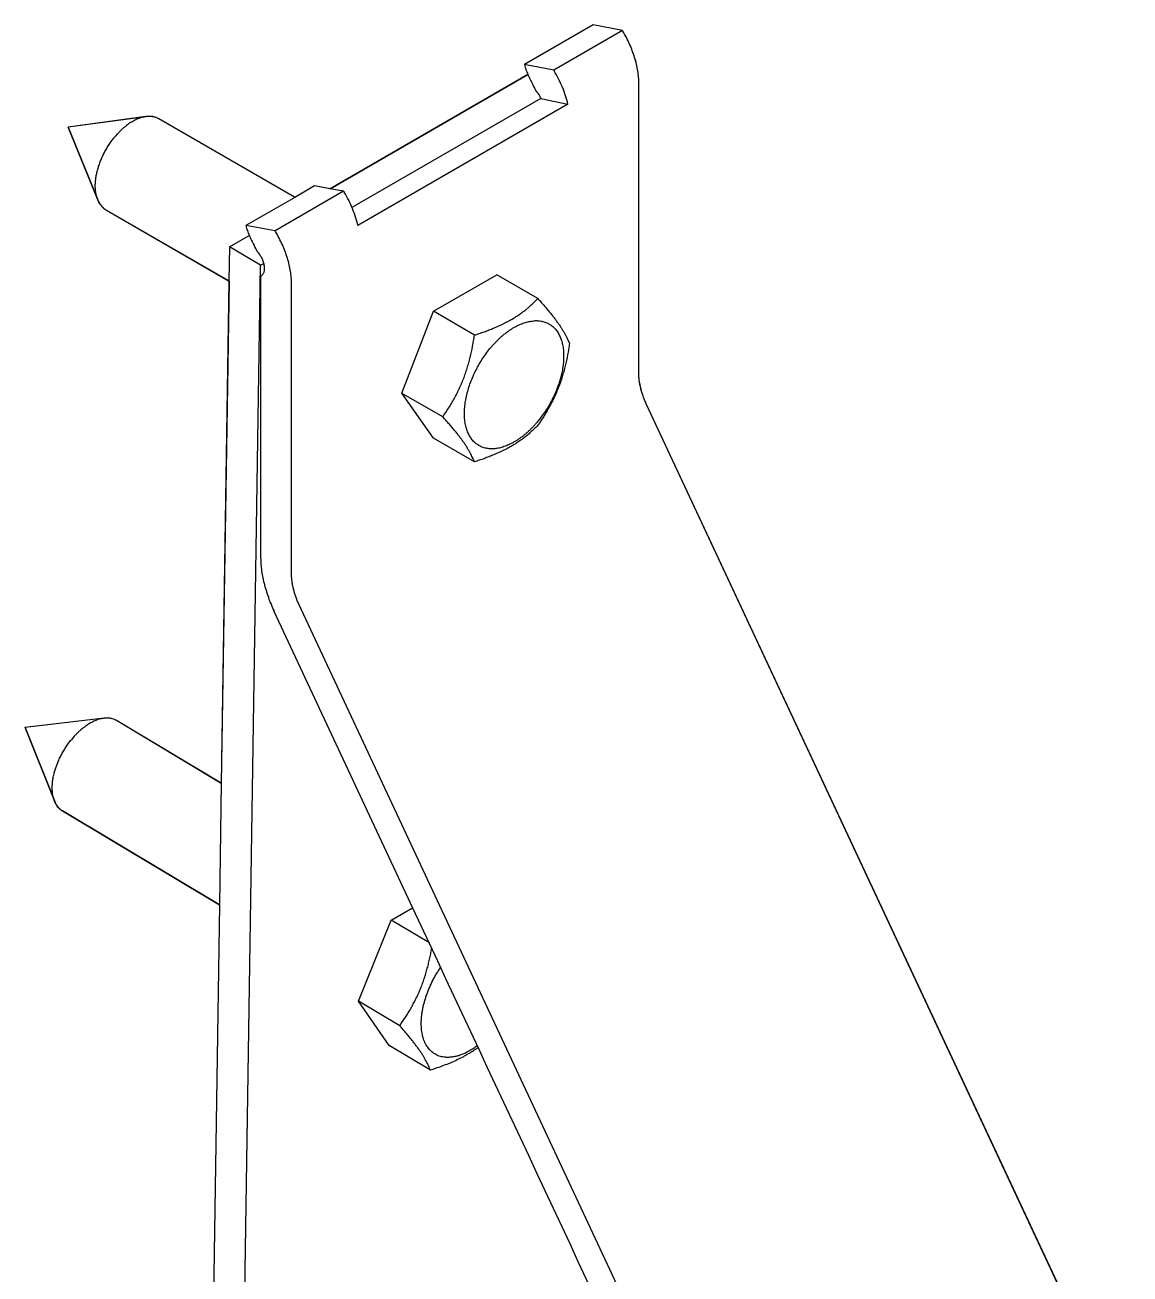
# Model space of a CAD drawing. Extents: x 36 to 576, y 36 to 756.
# Drawn here: x 56.5 to 102.7, y 632.9 to 685.1 of the extents above; entities that cross this region are included whole.
import ezdxf

# ---------------------------------------------------------------- set-up
doc = ezdxf.new("R2010")
doc.units = 0
doc.layers.add('51h-51hbc-double-box-rail-bracket_techdrawing', color=7, linetype='CONTINUOUS')

msp = doc.modelspace()

# ---------------------------------------------------------------- linework, layer by layer
at = {"layer": '51h-51hbc-double-box-rail-bracket_techdrawing', "color": 7}
for points in [[(81.529998, 684.853983), (81.522998, 684.883983), (80.292998, 685.108983), (77.419998, 683.450983)], [(77.562998, 683.038983), (69.290998, 678.260983), (68.644998, 678.380983), (67.812998, 677.900983), (67.812998, 677.908983), (62.135998, 681.185983)], [(82.204998, 670.385983), (82.204998, 682.663983)], [(61.594998, 681.275983), (58.339999, 680.833983), (59.584999, 677.796983)], [(61.812998, 681.283983), (61.669998, 681.283983)], [(59.937999, 677.368983), (65.067998, 674.405983), (64.744998, 653.405984), (60.364998, 656.030984)], [(102.739997, 626.030984), (82.512998, 669.275983)], [(59.915999, 656.128984), (59.847999, 656.128984), (56.540999, 655.745984), (57.754999, 652.715984)], [(60.252998, 656.083984), (60.184998, 656.105984)], [(58.107999, 652.250984), (64.669998, 648.328984), (64.392998, 630.148984)]]:
    msp.add_lwpolyline(points, dxfattribs=at)
at = {"layer": '51h-51hbc-double-box-rail-bracket_techdrawing', "color": 1}
for points in [[(81.529998, 684.853983), (81.522998, 684.883983), (80.292998, 685.108983), (77.419998, 683.450983)], [(80.292998, 685.108983), (77.420998, 683.450983)], [(81.517998, 684.883983), (80.287998, 685.108983)], [(81.522998, 684.883983), (78.650998, 683.225983)], [(81.531998, 684.853983), (81.524998, 684.883983)], [(77.562998, 683.038983), (69.290998, 678.260983), (68.644998, 678.380983), (67.812998, 677.900983), (67.812998, 677.908983), (62.135998, 681.185983)], [(69.290998, 678.261983), (77.562998, 683.038983)], [(78.644998, 683.226983), (77.414998, 683.451983)], [(77.565998, 683.038983), (77.565998, 683.031983)], [(78.652998, 683.226983), (78.659998, 683.196983)], [(82.201998, 670.536983), (82.201998, 682.664983)], [(82.204998, 670.385983), (82.204998, 682.663983)], [(78.109998, 682.041983), (70.204998, 677.481983)], [(77.947998, 682.303983), (77.895998, 682.363983)], [(78.104998, 682.041983), (79.229998, 681.794983)], [(79.234998, 681.793983), (70.451998, 676.723983)], [(61.589998, 681.276983), (58.334999, 680.833983)], [(61.594998, 681.275983), (58.339999, 680.833983), (59.584999, 677.796983)], [(61.807998, 681.284983), (61.665998, 681.284983)], [(61.812998, 681.283983), (61.669998, 681.283983)], [(67.806998, 677.908983), (62.129998, 681.185983)], [(59.581999, 677.796983), (58.336999, 680.833983)], [(68.645998, 678.381983), (67.812998, 677.901983), (65.773998, 676.723983)], [(69.862998, 678.156983), (69.854998, 678.156983), (69.285998, 678.261983), (68.639998, 678.381983)], [(69.859998, 678.156983), (66.994998, 676.498983)], [(69.870998, 678.156983), (69.885998, 678.126983)], [(65.062998, 674.406983), (59.932999, 677.368983)], [(59.937999, 677.368983), (65.067998, 674.405983), (64.744998, 653.405984), (60.364998, 656.030984)], [(66.989998, 676.498983), (65.767998, 676.723983)], [(65.090998, 675.838983), (65.908998, 676.311983)], [(65.909998, 676.310983), (65.917998, 676.303983)], [(67.012998, 676.468983), (66.997998, 676.498983)], [(65.087998, 675.838983), (65.065998, 674.406983), (64.742998, 653.406984), (64.667998, 648.328984), (64.390998, 630.148984)], [(66.382998, 675.066983), (65.084998, 675.838983)], [(66.300998, 675.576983), (66.247998, 675.643983)], [(66.386998, 675.066983), (66.521998, 675.141983)], [(65.687998, 629.376984), (66.384998, 675.066983)], [(66.553998, 674.893983), (66.553998, 674.960983)], [(73.616998, 673.138983), (76.263998, 674.668983)], [(77.976998, 673.671983), (76.259998, 674.668983)], [(66.385998, 674.601983), (66.385998, 662.901983)], [(66.386998, 674.601983), (66.401998, 674.609983)], [(67.675998, 662.151983), (67.675998, 674.279983)], [(72.288998, 669.718983), (73.615998, 673.138983)], [(75.330998, 672.141983), (73.613998, 673.138983)], [(77.474998, 673.206983), (77.609998, 673.318983)], [(76.506998, 672.606983), (76.686998, 672.696983)], [(79.056998, 671.421983), (79.056998, 671.189983)], [(82.206998, 670.386983), (82.206998, 670.536983)], [(74.002998, 668.728983), (72.285998, 669.718983)], [(73.613998, 667.836983), (72.286998, 669.719983)], [(74.909998, 668.833983), (74.909998, 668.946983)], [(102.735997, 626.031984), (82.507998, 669.276983)], [(102.739997, 626.030984), (82.512998, 669.275983)], [(75.330998, 666.846983), (73.613998, 667.836983)], [(76.687998, 667.393983), (76.507998, 667.303983)], [(66.946998, 660.598983), (72.744998, 648.208984)], [(83.206998, 628.356984), (82.891998, 629.031984), (67.989998, 660.891983)], [(59.842999, 656.128984), (56.535999, 655.745984)], [(59.915999, 656.128984), (59.847999, 656.128984), (56.540999, 655.745984), (57.754999, 652.715984)], [(59.909999, 656.129984), (59.841999, 656.129984)], [(60.246998, 656.083984), (60.179998, 656.106984)], [(60.252998, 656.083984), (60.184998, 656.105984)], [(64.740998, 653.406984), (60.360998, 656.031984)], [(57.752999, 652.716984), (56.537999, 655.746984)], [(57.825999, 654.058984), (57.892999, 654.238984)], [(57.675999, 653.136984), (57.675999, 653.294984)], [(64.665998, 648.328984), (58.103999, 652.250984)], [(58.107999, 652.250984), (64.669998, 648.328984), (64.392998, 630.148984)], [(70.487998, 644.301984), (71.852998, 647.691984), (72.745998, 648.208984)], [(73.418998, 646.753984), (71.850998, 647.690984)], [(71.769998, 642.441984), (70.486998, 644.301984)], [(72.203998, 643.273984), (70.486998, 644.300984)], [(73.486998, 641.413984), (71.769998, 642.440984)], [(74.264998, 641.946984), (74.189998, 641.946984)]]:
    msp.add_lwpolyline(points, dxfattribs=at)
at = {"layer": '51h-51hbc-double-box-rail-bracket_techdrawing', "color": 7}
for points in [[(81.680998, 684.583983), (81.635998, 684.673983), (81.582998, 684.763983), (81.529998, 684.853983)], [(81.814998, 684.305983), (81.769998, 684.403983), (81.732998, 684.493983), (81.680998, 684.583983)], [(81.927998, 684.028983), (81.897998, 684.125983), (81.859998, 684.215983), (81.814998, 684.305983)], [(82.025998, 683.743983), (81.995998, 683.840983), (81.964998, 683.938983), (81.927998, 684.028983)], [(82.099998, 683.465983), (82.084998, 683.563983), (82.055998, 683.653983), (82.025998, 683.743983)], [(77.419998, 683.450983), (77.442998, 683.383983), (77.457998, 683.308983), (77.479998, 683.240983)], [(77.479998, 683.240983), (77.510998, 683.173983), (77.532998, 683.105983), (77.562998, 683.038983)], [(82.159998, 683.188983), (82.144998, 683.285983), (82.122998, 683.375983), (82.099998, 683.465983)], [(82.189998, 682.925983), (82.182998, 683.016983), (82.174998, 683.105983), (82.159998, 683.188983)], [(82.204998, 682.663983), (82.204998, 682.753983), (82.197998, 682.835983), (82.189998, 682.925983)], [(61.669998, 681.283983), (61.647998, 681.283983), (61.617998, 681.275983), (61.594998, 681.275983)], [(61.887998, 681.275983), (61.864998, 681.275983), (61.834998, 681.283983), (61.812998, 681.283983)], [(61.954998, 681.260983), (61.932998, 681.268983), (61.909998, 681.268983), (61.887998, 681.275983)], [(62.014998, 681.238983), (61.992998, 681.245983), (61.977998, 681.253983), (61.954998, 681.260983)], [(62.082998, 681.215983), (62.059998, 681.223983), (62.037998, 681.230983), (62.014998, 681.238983)], [(62.135998, 681.185983), (62.119998, 681.193983), (62.097998, 681.200983), (62.082998, 681.215983)], [(59.584999, 677.796983), (59.592999, 677.773983), (59.607999, 677.750983), (59.614999, 677.728983)], [(59.614999, 677.728983), (59.629999, 677.705983), (59.637999, 677.683983), (59.652999, 677.660983)], [(59.652999, 677.660983), (59.659999, 677.638983), (59.674999, 677.623983), (59.689999, 677.600983)], [(59.689999, 677.600983), (59.704999, 677.585983), (59.719999, 677.563983), (59.734999, 677.548983)], [(59.734999, 677.548983), (59.749999, 677.525983), (59.764999, 677.510983), (59.779999, 677.495983)], [(59.779999, 677.495983), (59.794999, 677.480983), (59.809999, 677.465983), (59.824999, 677.450983)], [(59.824999, 677.450983), (59.847999, 677.435983), (59.862999, 677.421983), (59.884999, 677.405983)], [(59.884999, 677.405983), (59.900999, 677.391983), (59.922999, 677.383983), (59.937999, 677.368983)], [(82.219998, 670.235983), (82.212998, 670.288983), (82.212998, 670.333983), (82.204998, 670.385983)], [(82.249998, 670.078983), (82.234998, 670.130983), (82.227998, 670.183983), (82.219998, 670.235983)], [(82.279998, 669.921983), (82.272998, 669.973983), (82.257998, 670.025983), (82.249998, 670.078983)], [(82.324998, 669.755983), (82.309998, 669.808983), (82.294998, 669.860983), (82.279998, 669.921983)], [(82.377998, 669.598983), (82.362998, 669.650983), (82.339998, 669.703983), (82.324998, 669.755983)], [(82.437998, 669.433983), (82.422998, 669.485983), (82.400998, 669.538983), (82.377998, 669.598983)], [(82.512998, 669.275983), (82.489998, 669.328983), (82.459998, 669.380983), (82.437998, 669.433983)], [(59.989999, 656.135984), (59.967999, 656.135984), (59.937999, 656.135984), (59.915999, 656.128984)], [(60.057998, 656.128984), (60.034998, 656.128984), (60.012998, 656.128984), (59.989999, 656.135984)], [(60.124998, 656.120984), (60.102998, 656.120984), (60.079998, 656.128984), (60.057998, 656.128984)], [(60.184998, 656.105984), (60.162998, 656.105984), (60.147998, 656.113984), (60.124998, 656.120984)], [(60.305998, 656.060984), (60.290998, 656.068984), (60.267998, 656.075984), (60.252998, 656.083984)], [(60.364998, 656.030984), (60.342998, 656.038984), (60.327998, 656.046984), (60.305998, 656.060984)], [(57.754999, 652.715984), (57.754999, 652.700984), (57.769999, 652.678984), (57.777999, 652.655984)], [(57.777999, 652.655984), (57.784999, 652.633984), (57.792999, 652.618984), (57.799999, 652.595984)], [(57.799999, 652.595984), (57.814999, 652.573984), (57.822999, 652.550984), (57.837999, 652.528984)], [(57.837999, 652.528984), (57.844999, 652.513984), (57.859999, 652.490984), (57.874999, 652.475984)], [(57.874999, 652.475984), (57.882999, 652.453984), (57.897999, 652.438984), (57.912999, 652.415984)], [(57.912999, 652.415984), (57.927999, 652.400984), (57.942999, 652.385984), (57.957999, 652.370984)], [(57.957999, 652.370984), (57.972999, 652.355984), (57.987999, 652.340984), (58.002999, 652.325984)], [(58.002999, 652.325984), (58.017999, 652.310984), (58.040999, 652.296984), (58.055999, 652.280984)], [(58.055999, 652.280984), (58.069999, 652.273984), (58.084999, 652.258984), (58.107999, 652.250984)]]:
    msp.add_open_spline(points, degree=3, dxfattribs=at)
at = {"layer": '51h-51hbc-double-box-rail-bracket_techdrawing', "color": 1}
for points in [[(81.680998, 684.583983), (81.635998, 684.673983), (81.582998, 684.763983), (81.529998, 684.853983)], [(81.681998, 684.583983), (81.636998, 684.673983), (81.584998, 684.763983), (81.531998, 684.853983)], [(81.814998, 684.305983), (81.769998, 684.403983), (81.732998, 684.493983), (81.680998, 684.583983)], [(81.816998, 684.305983), (81.771998, 684.403983), (81.733998, 684.493983), (81.681998, 684.583983)], [(81.927998, 684.028983), (81.897998, 684.125983), (81.859998, 684.215983), (81.814998, 684.305983)], [(81.929998, 684.028983), (81.899998, 684.125983), (81.861998, 684.215983), (81.816998, 684.305983)], [(82.025998, 683.743983), (81.995998, 683.840983), (81.964998, 683.938983), (81.927998, 684.028983)], [(82.026998, 683.743983), (81.996998, 683.840983), (81.966998, 683.938983), (81.929998, 684.028983)], [(82.099998, 683.465983), (82.084998, 683.563983), (82.055998, 683.653983), (82.025998, 683.743983)], [(82.101998, 683.465983), (82.086998, 683.563983), (82.056998, 683.653983), (82.026998, 683.743983)], [(77.419998, 683.450983), (77.442998, 683.383983), (77.457998, 683.308983), (77.479998, 683.240983)], [(77.422998, 683.451983), (77.445998, 683.383983), (77.460998, 683.308983), (77.482998, 683.241983)], [(77.479998, 683.240983), (77.510998, 683.173983), (77.532998, 683.105983), (77.562998, 683.038983)], [(77.482998, 683.241983), (77.512998, 683.173983), (77.535998, 683.106983), (77.565998, 683.038983)], [(77.565998, 683.031983), (77.595998, 682.963983), (77.624998, 682.896983), (77.662998, 682.829983)], [(78.847998, 682.858983), (78.794998, 682.970983), (78.727998, 683.083983), (78.660998, 683.195983)], [(82.159998, 683.188983), (82.144998, 683.285983), (82.122998, 683.375983), (82.099998, 683.465983)], [(82.161998, 683.188983), (82.146998, 683.285983), (82.123998, 683.375983), (82.101998, 683.465983)], [(82.189998, 682.925983), (82.182998, 683.016983), (82.174998, 683.105983), (82.159998, 683.188983)], [(82.191998, 682.925983), (82.184998, 683.016983), (82.176998, 683.106983), (82.161998, 683.188983)], [(77.662998, 682.829983), (77.692998, 682.761983), (77.730998, 682.693983), (77.775998, 682.626983)], [(77.895998, 682.363983), (77.857998, 682.453983), (77.812998, 682.543983), (77.767998, 682.626983)], [(79.012998, 682.505983), (78.960998, 682.625983), (78.907998, 682.738983), (78.847998, 682.858983)], [(79.139998, 682.145983), (79.102998, 682.266983), (79.057998, 682.385983), (79.012998, 682.505983)], [(82.204998, 682.663983), (82.204998, 682.753983), (82.197998, 682.835983), (82.189998, 682.925983)], [(82.206998, 682.663983), (82.206998, 682.753983), (82.199998, 682.835983), (82.191998, 682.925983)], [(78.044998, 682.176983), (78.014998, 682.221983), (77.984998, 682.258983), (77.954998, 682.303983)], [(78.112998, 682.041983), (78.090998, 682.086983), (78.067998, 682.131983), (78.044998, 682.176983)], [(79.237998, 681.793983), (79.207998, 681.913983), (79.177998, 682.033983), (79.139998, 682.145983)], [(60.824998, 680.939983), (60.794998, 680.916983), (60.764998, 680.893983), (60.741998, 680.871983)], [(60.907998, 680.999983), (60.877998, 680.976983), (60.854998, 680.961983), (60.824998, 680.939983)], [(60.997998, 681.051983), (60.967998, 681.036983), (60.937998, 681.014983), (60.907998, 680.999983)], [(61.079998, 681.104983), (61.049998, 681.089983), (61.027998, 681.066983), (60.997998, 681.051983)], [(61.169998, 681.148983), (61.139998, 681.134983), (61.109998, 681.118983), (61.079998, 681.104983)], [(61.252998, 681.186983), (61.222998, 681.171983), (61.199998, 681.156983), (61.169998, 681.148983)], [(61.342998, 681.216983), (61.312998, 681.208983), (61.282998, 681.194983), (61.252998, 681.186983)], [(61.424998, 681.238983), (61.394998, 681.231983), (61.364998, 681.224983), (61.342998, 681.216983)], [(61.589998, 681.276983), (61.529998, 681.268983), (61.476998, 681.254983), (61.424998, 681.238983)], [(61.665998, 681.284983), (61.642998, 681.284983), (61.612998, 681.276983), (61.590998, 681.276983)], [(61.669998, 681.283983), (61.647998, 681.283983), (61.617998, 681.275983), (61.594998, 681.275983)], [(61.882998, 681.276983), (61.860998, 681.276983), (61.830998, 681.284983), (61.807998, 681.284983)], [(61.887998, 681.275983), (61.864998, 681.275983), (61.834998, 681.283983), (61.812998, 681.283983)], [(61.950998, 681.261983), (61.927998, 681.268983), (61.905998, 681.268983), (61.882998, 681.276983)], [(61.954998, 681.260983), (61.932998, 681.268983), (61.909998, 681.268983), (61.887998, 681.275983)], [(62.010998, 681.238983), (61.987998, 681.246983), (61.972998, 681.254983), (61.950998, 681.261983)], [(62.014998, 681.238983), (61.992998, 681.245983), (61.977998, 681.253983), (61.954998, 681.260983)], [(62.077998, 681.216983), (62.055998, 681.224983), (62.032998, 681.231983), (62.010998, 681.238983)], [(62.082998, 681.215983), (62.059998, 681.223983), (62.037998, 681.230983), (62.014998, 681.238983)], [(62.130998, 681.186983), (62.115998, 681.194983), (62.092998, 681.201983), (62.077998, 681.216983)], [(62.135998, 681.185983), (62.119998, 681.193983), (62.097998, 681.200983), (62.082998, 681.215983)], [(60.141998, 680.234983), (60.179998, 680.286983), (60.216998, 680.331983), (60.254998, 680.383983)], [(60.411998, 680.564983), (60.351998, 680.504983), (60.306998, 680.444983), (60.254998, 680.384983)], [(60.487998, 680.646983), (60.464998, 680.616983), (60.434998, 680.594983), (60.411998, 680.564983)], [(60.569998, 680.729983), (60.539998, 680.699983), (60.517998, 680.676983), (60.487998, 680.646983)], [(60.652998, 680.803983), (60.629998, 680.773983), (60.599998, 680.751983), (60.569998, 680.729983)], [(60.741998, 680.871983), (60.711998, 680.849983), (60.681998, 680.826983), (60.652998, 680.803983)], [(59.834999, 679.738983), (59.864999, 679.791983), (59.894999, 679.851983), (59.931999, 679.903983)], [(59.931999, 679.903983), (59.961999, 679.963983), (59.991999, 680.016983), (60.029998, 680.076983)], [(60.029998, 680.076983), (60.066998, 680.128983), (60.104998, 680.181983), (60.141998, 680.234983)], [(59.616999, 679.206983), (59.639999, 679.266983), (59.654999, 679.326983), (59.676999, 679.386983)], [(59.676999, 679.386983), (59.707999, 679.446983), (59.729999, 679.506983), (59.752999, 679.558983)], [(59.752999, 679.558983), (59.781999, 679.618983), (59.804999, 679.678983), (59.834999, 679.738983)], [(59.496999, 678.688983), (59.504999, 678.741983), (59.511999, 678.801983), (59.526999, 678.853983)], [(59.526999, 678.853983), (59.534999, 678.913983), (59.549999, 678.973983), (59.564999, 679.033983)], [(59.564999, 679.033983), (59.579999, 679.093983), (59.601999, 679.153983), (59.616999, 679.206983)], [(59.474999, 678.358983), (59.474999, 678.411983), (59.474999, 678.463983), (59.481999, 678.516983)], [(59.481999, 678.201983), (59.481999, 678.253983), (59.474999, 678.306983), (59.474999, 678.358983)], [(59.481999, 678.516983), (59.481999, 678.576983), (59.489999, 678.628983), (59.496999, 678.688983)], [(59.504999, 678.058983), (59.496999, 678.103983), (59.489999, 678.156983), (59.481999, 678.201983)], [(59.519999, 677.991983), (59.511999, 678.013983), (59.511999, 678.036983), (59.504999, 678.058983)], [(59.534999, 677.923983), (59.526999, 677.946983), (59.526999, 677.968983), (59.519999, 677.991983)], [(59.579999, 677.796983), (59.564999, 677.841983), (59.549999, 677.878983), (59.534999, 677.923983)], [(59.610999, 677.728983), (59.602999, 677.751983), (59.587999, 677.773983), (59.580999, 677.796983)], [(59.584999, 677.796983), (59.592999, 677.773983), (59.607999, 677.750983), (59.614999, 677.728983)], [(70.073998, 677.788983), (70.013998, 677.900983), (69.945998, 678.013983), (69.885998, 678.125983)], [(70.208998, 677.481983), (70.163998, 677.585983), (70.118998, 677.683983), (70.073998, 677.788983)], [(59.647999, 677.661983), (59.632999, 677.683983), (59.625999, 677.705983), (59.610999, 677.728983)], [(59.614999, 677.728983), (59.629999, 677.705983), (59.637999, 677.683983), (59.652999, 677.660983)], [(59.685999, 677.601983), (59.670999, 677.623983), (59.655999, 677.638983), (59.647999, 677.661983)], [(59.652999, 677.660983), (59.659999, 677.638983), (59.674999, 677.623983), (59.689999, 677.600983)], [(59.730999, 677.548983), (59.715999, 677.563983), (59.700999, 677.585983), (59.685999, 677.601983)], [(59.689999, 677.600983), (59.704999, 677.585983), (59.719999, 677.563983), (59.734999, 677.548983)], [(59.774999, 677.496983), (59.759999, 677.511983), (59.745999, 677.526983), (59.730999, 677.548983)], [(59.734999, 677.548983), (59.749999, 677.525983), (59.764999, 677.510983), (59.779999, 677.495983)], [(59.819999, 677.451983), (59.804999, 677.466983), (59.789999, 677.481983), (59.774999, 677.496983)], [(59.779999, 677.495983), (59.794999, 677.480983), (59.809999, 677.465983), (59.824999, 677.450983)], [(59.879999, 677.406983), (59.857999, 677.421983), (59.842999, 677.436983), (59.819999, 677.451983)], [(59.824999, 677.450983), (59.847999, 677.435983), (59.862999, 677.421983), (59.884999, 677.405983)], [(59.932999, 677.368983), (59.917999, 677.383983), (59.895999, 677.391983), (59.879999, 677.406983)], [(59.884999, 677.405983), (59.900999, 677.391983), (59.922999, 677.383983), (59.937999, 677.368983)], [(70.230998, 677.435983), (70.223998, 677.451983), (70.215998, 677.465983), (70.208998, 677.481983)], [(70.357998, 677.076983), (70.320998, 677.196983), (70.275998, 677.315983), (70.230998, 677.435983)], [(65.774998, 676.723983), (65.789998, 676.655983), (65.811998, 676.580983), (65.834998, 676.513983)], [(70.455998, 676.723983), (70.433998, 676.843983), (70.395998, 676.963983), (70.357998, 677.076983)], [(65.834998, 676.513983), (65.856998, 676.446983), (65.887998, 676.378983), (65.909998, 676.310983)], [(65.917998, 676.303983), (65.939998, 676.235983), (65.976998, 676.168983), (66.006998, 676.101983)], [(67.161998, 676.198983), (67.109998, 676.288983), (67.064998, 676.378983), (67.012998, 676.468983)], [(67.296998, 675.921983), (67.251998, 676.018983), (67.206998, 676.108983), (67.161998, 676.198983)], [(66.006998, 676.101983), (66.044998, 676.033983), (66.081998, 675.965983), (66.119998, 675.898983)], [(66.247998, 675.643983), (66.209998, 675.726983), (66.164998, 675.816983), (66.112998, 675.898983)], [(67.409998, 675.643983), (67.371998, 675.740983), (67.334998, 675.830983), (67.296998, 675.921983)], [(66.350998, 675.508983), (66.335998, 675.531983), (66.320998, 675.553983), (66.305998, 675.576983)], [(66.387998, 675.448983), (66.380998, 675.471983), (66.365998, 675.493983), (66.350998, 675.508983)], [(66.432998, 675.381983), (66.417998, 675.403983), (66.402998, 675.425983), (66.387998, 675.448983)], [(66.463998, 675.305983), (66.455998, 675.328983), (66.440998, 675.358983), (66.432998, 675.381983)], [(66.493998, 675.238983), (66.485998, 675.261983), (66.478998, 675.283983), (66.463998, 675.305983)], [(66.515998, 675.163983), (66.508998, 675.185983), (66.500998, 675.215983), (66.493998, 675.238983)], [(66.523998, 675.141983), (66.523998, 675.148983), (66.515998, 675.156983), (66.515998, 675.163983)], [(66.530998, 675.096983), (66.530998, 675.110983), (66.530998, 675.126983), (66.523998, 675.141983)], [(67.506998, 675.365983), (67.477998, 675.455983), (67.447998, 675.553983), (67.409998, 675.643983)], [(67.581998, 675.080983), (67.559998, 675.178983), (67.536998, 675.268983), (67.506998, 675.365983)], [(66.397998, 674.608983), (66.405998, 674.615983), (66.412998, 674.615983), (66.420998, 674.623983)], [(66.425998, 674.623983), (66.432998, 674.631983), (66.448998, 674.638983), (66.455998, 674.653983)], [(66.455998, 674.653983), (66.470998, 674.661983), (66.478998, 674.675983), (66.485998, 674.691983)], [(66.485998, 674.691983), (66.493998, 674.698983), (66.508998, 674.713983), (66.515998, 674.728983)], [(66.515998, 674.728983), (66.523998, 674.743983), (66.523998, 674.766983), (66.530998, 674.781983)], [(66.545998, 675.028983), (66.545998, 675.050983), (66.538998, 675.073983), (66.530998, 675.096983)], [(66.530998, 674.781983), (66.538998, 674.796983), (66.538998, 674.818983), (66.545998, 674.833983)], [(66.553998, 674.960983), (66.553998, 674.983983), (66.545998, 675.006983), (66.545998, 675.028983)], [(66.545998, 674.833983), (66.545998, 674.856983), (66.545998, 674.870983), (66.553998, 674.893983)], [(67.634998, 674.803983), (67.619998, 674.900983), (67.604998, 674.990983), (67.581998, 675.080983)], [(67.671998, 674.541983), (67.664998, 674.631983), (67.649998, 674.721983), (67.634998, 674.803983)], [(67.679998, 674.278983), (67.679998, 674.368983), (67.679998, 674.451983), (67.671998, 674.541983)], [(77.856998, 673.551983), (77.901998, 673.596983), (77.939998, 673.633983), (77.976998, 673.671983)], [(77.977998, 673.671983), (78.022998, 673.626983), (78.060998, 673.581983), (78.105998, 673.536983)], [(77.181998, 672.988983), (77.234998, 673.026983), (77.279998, 673.063983), (77.332998, 673.101983)], [(77.332998, 673.101983), (77.377998, 673.131983), (77.429998, 673.168983), (77.474998, 673.206983)], [(77.609998, 673.318983), (77.654998, 673.356983), (77.692998, 673.401983), (77.737998, 673.438983)], [(77.737998, 673.438983), (77.781998, 673.476983), (77.819998, 673.513983), (77.856998, 673.551983)], [(78.105998, 673.536983), (78.142998, 673.484983), (78.187998, 673.438983), (78.224998, 673.393983)], [(78.224998, 673.393983), (78.262998, 673.348983), (78.307998, 673.303983), (78.345998, 673.258983)], [(78.345998, 673.258983), (78.382998, 673.213983), (78.420998, 673.168983), (78.457998, 673.123983)], [(78.457998, 673.123983), (78.495998, 673.079983), (78.525998, 673.033983), (78.562998, 672.988983)], [(76.131998, 672.433983), (76.259998, 672.486983), (76.386998, 672.546983), (76.506998, 672.606983)], [(76.686998, 672.696983), (76.746998, 672.726983), (76.799998, 672.756983), (76.859998, 672.793983)], [(76.859998, 672.793983), (76.911998, 672.823983), (76.972998, 672.853983), (77.024998, 672.891983)], [(77.024998, 672.891983), (77.076998, 672.921983), (77.129998, 672.958983), (77.181998, 672.988983)], [(77.054998, 672.501983), (77.084998, 672.516983), (77.122998, 672.538983), (77.152998, 672.553983)], [(77.152998, 672.553983), (77.189998, 672.568983), (77.219998, 672.583983), (77.256998, 672.598983)], [(77.256998, 672.598983), (77.286998, 672.613983), (77.324998, 672.628983), (77.354998, 672.636983)], [(77.354998, 672.636983), (77.392998, 672.651983), (77.422998, 672.658983), (77.459998, 672.673983)], [(77.459998, 672.673983), (77.519998, 672.688983), (77.587998, 672.711983), (77.654998, 672.718983)], [(77.654998, 672.718983), (77.684998, 672.726983), (77.714998, 672.733983), (77.744998, 672.733983)], [(77.744998, 672.733983), (77.782998, 672.741983), (77.812998, 672.741983), (77.842998, 672.741983)], [(77.842998, 672.741983), (77.872998, 672.748983), (77.902998, 672.748983), (77.932998, 672.748983)], [(77.932998, 672.748983), (77.962998, 672.748983), (77.992998, 672.741983), (78.021998, 672.741983)], [(78.021998, 672.741983), (78.051998, 672.741983), (78.081998, 672.734983), (78.111998, 672.726983)], [(78.111998, 672.726983), (78.134998, 672.726983), (78.164998, 672.719983), (78.194998, 672.711983)], [(78.194998, 672.711983), (78.223998, 672.704983), (78.246998, 672.696983), (78.276998, 672.689983)], [(78.276998, 672.689983), (78.299998, 672.681983), (78.329998, 672.666983), (78.351998, 672.659983)], [(78.351998, 672.659983), (78.381998, 672.643983), (78.404998, 672.636983), (78.426998, 672.621983)], [(78.426998, 672.621983), (78.449998, 672.606983), (78.479998, 672.591983), (78.501998, 672.576983)], [(78.501998, 672.576983), (78.524998, 672.561983), (78.546998, 672.546983), (78.569998, 672.531983)], [(78.562998, 672.988983), (78.599998, 672.943983), (78.630998, 672.906983), (78.667998, 672.861983)], [(78.569998, 672.531983), (78.591998, 672.516983), (78.614998, 672.494983), (78.629998, 672.479983)], [(78.667998, 672.861983), (78.697998, 672.816983), (78.727998, 672.778983), (78.757998, 672.734983)], [(78.757998, 672.734983), (78.787998, 672.696983), (78.817998, 672.651983), (78.847998, 672.613983)], [(78.847998, 672.613983), (78.870998, 672.576983), (78.900998, 672.531983), (78.929998, 672.493983)], [(75.292998, 671.908983), (75.307998, 671.983983), (75.314998, 672.065983), (75.329998, 672.141983)], [(75.329998, 672.141983), (75.396998, 672.163983), (75.464998, 672.186983), (75.531998, 672.208983)], [(75.531998, 672.208983), (75.606998, 672.231983), (75.674998, 672.261983), (75.741998, 672.283983)], [(75.741998, 672.283983), (75.802998, 672.306983), (75.869998, 672.328983), (75.936998, 672.358983)], [(75.936998, 672.358983), (76.004998, 672.381983), (76.071998, 672.411983), (76.131998, 672.433983)], [(76.349998, 671.983983), (76.379998, 672.013983), (76.417998, 672.043983), (76.447998, 672.073983)], [(76.447998, 672.073983), (76.484998, 672.103983), (76.514998, 672.126983), (76.544998, 672.156983)], [(76.544998, 672.156983), (76.582998, 672.186983), (76.612998, 672.208983), (76.649998, 672.238983)], [(76.649998, 672.238983), (76.679998, 672.261983), (76.717998, 672.283983), (76.747998, 672.313983)], [(76.747998, 672.313983), (76.784998, 672.336983), (76.814998, 672.358983), (76.852998, 672.381983)], [(76.852998, 672.381983), (76.881998, 672.403983), (76.919998, 672.426983), (76.949998, 672.441983)], [(76.949998, 672.441983), (76.987998, 672.463983), (77.017998, 672.485983), (77.054998, 672.501983)], [(78.629998, 672.479983), (78.651998, 672.456983), (78.674998, 672.434983), (78.689998, 672.419983)], [(78.689998, 672.419983), (78.711998, 672.396983), (78.726998, 672.374983), (78.749998, 672.351983)], [(78.749998, 672.351983), (78.764998, 672.329983), (78.779998, 672.306983), (78.801998, 672.276983)], [(78.801998, 672.276983), (78.816998, 672.254983), (78.831998, 672.231983), (78.846998, 672.201983)], [(78.846998, 672.201983), (78.861998, 672.171983), (78.876998, 672.149983), (78.891998, 672.119983)], [(78.891998, 672.119983), (78.899998, 672.089983), (78.914998, 672.059983), (78.929998, 672.029983)], [(78.929998, 672.493983), (78.952998, 672.456983), (78.974998, 672.418983), (78.997998, 672.381983)], [(78.929998, 672.029983), (78.936998, 671.999983), (78.951998, 671.969983), (78.958998, 671.939983)], [(78.997998, 672.381983), (79.020998, 672.343983), (79.042998, 672.306983), (79.065998, 672.276983)], [(79.065998, 672.276983), (79.087998, 672.238983), (79.110998, 672.201983), (79.125998, 672.171983)], [(79.125998, 672.171983), (79.147998, 672.133983), (79.162998, 672.103983), (79.177998, 672.066983)], [(79.177998, 672.066983), (79.192998, 672.036983), (79.207998, 672.006983), (79.222998, 671.968983)], [(75.149998, 671.210983), (75.187998, 671.368983), (75.224998, 671.518983), (75.247998, 671.675983)], [(75.247998, 671.675983), (75.262998, 671.750983), (75.277998, 671.833983), (75.292998, 671.908983)], [(75.892998, 671.466983), (75.944998, 671.541983), (76.004998, 671.616983), (76.064998, 671.683983)], [(76.064998, 671.683983), (76.094998, 671.721983), (76.131998, 671.758983), (76.161998, 671.788983)], [(76.161998, 671.788983), (76.192998, 671.818983), (76.222998, 671.856983), (76.252998, 671.886983)], [(76.252998, 671.886983), (76.289998, 671.916983), (76.319998, 671.953983), (76.349998, 671.983983)], [(78.958998, 671.939983), (78.973998, 671.909983), (78.981998, 671.879983), (78.989998, 671.841983)], [(78.989998, 671.841983), (78.996998, 671.811983), (79.004998, 671.781983), (79.011998, 671.744983)], [(79.011998, 671.744983), (79.019998, 671.706983), (79.026998, 671.676983), (79.034998, 671.639983)], [(79.034998, 671.639983), (79.034998, 671.601983), (79.041998, 671.564983), (79.049998, 671.534983)], [(79.049998, 671.534983), (79.049998, 671.496983), (79.056998, 671.458983), (79.056998, 671.421983)], [(79.222998, 671.968983), (79.237998, 671.938983), (79.252998, 671.908983), (79.267998, 671.878983)], [(79.267998, 671.555983), (79.252998, 671.473983), (79.237998, 671.398983), (79.222998, 671.323983)], [(79.267998, 671.878983), (79.282998, 671.848983), (79.289998, 671.818983), (79.304998, 671.788983)], [(79.304998, 671.788983), (79.289998, 671.713983), (79.282998, 671.630983), (79.267998, 671.555983)], [(75.022998, 670.761983), (75.052998, 670.835983), (75.067998, 670.910983), (75.089998, 670.985983)], [(75.089998, 670.985983), (75.112998, 671.060983), (75.134998, 671.136983), (75.149998, 671.210983)], [(75.427998, 670.746983), (75.472998, 670.828983), (75.517998, 670.911983), (75.569998, 670.993983)], [(75.569998, 670.993983), (75.614998, 671.076983), (75.667998, 671.158983), (75.719998, 671.241983)], [(75.719998, 671.241983), (75.779998, 671.316983), (75.832998, 671.391983), (75.892998, 671.466983)], [(79.049998, 671.069983), (79.049998, 671.024983), (79.049998, 670.986983), (79.041998, 670.941983)], [(79.056998, 671.189983), (79.056998, 671.143983), (79.056998, 671.106983), (79.049998, 671.069983)], [(79.222998, 671.323983), (79.192998, 671.166983), (79.161998, 671.008983), (79.124998, 670.858983)], [(74.872998, 670.318983), (74.902998, 670.393983), (74.925998, 670.460983), (74.954998, 670.535983)], [(74.954998, 670.535983), (74.977998, 670.610983), (74.999998, 670.685983), (75.022998, 670.761983)], [(75.187998, 670.228983), (75.224998, 670.318983), (75.262998, 670.401983), (75.299998, 670.491983)], [(75.299998, 670.491983), (75.337998, 670.573983), (75.382998, 670.663983), (75.427998, 670.746983)], [(78.981998, 670.559983), (78.973998, 670.521983), (78.958998, 670.476983), (78.951998, 670.431983)], [(79.004998, 670.686983), (78.996998, 670.649983), (78.989998, 670.604983), (78.981998, 670.559983)], [(79.064998, 670.625983), (79.042998, 670.550983), (79.019998, 670.476983), (78.997998, 670.400983)], [(79.026998, 670.814983), (79.019998, 670.776983), (79.011998, 670.731983), (79.004998, 670.686983)], [(79.041998, 670.941983), (79.034998, 670.904983), (79.034998, 670.859983), (79.026998, 670.814983)], [(79.124998, 670.858983), (79.109998, 670.783983), (79.087998, 670.708983), (79.064998, 670.625983)], [(74.692998, 669.891983), (74.722998, 669.965983), (74.752998, 670.033983), (74.782998, 670.100983)], [(74.782998, 670.100983), (74.812998, 670.175983), (74.842998, 670.243983), (74.872998, 670.318983)], [(75.059998, 669.831983), (75.067998, 669.876983), (75.082998, 669.921983), (75.097998, 669.966983)], [(75.097998, 669.966983), (75.127998, 670.056983), (75.157998, 670.138983), (75.187998, 670.228983)], [(78.847998, 669.965983), (78.817998, 669.891983), (78.786998, 669.815983), (78.756998, 669.748983)], [(78.876998, 670.169983), (78.846998, 670.079983), (78.816998, 669.996983), (78.779998, 669.906983)], [(78.929998, 670.183983), (78.899998, 670.108983), (78.877998, 670.033983), (78.847998, 669.965983)], [(78.914998, 670.303983), (78.899998, 670.259983), (78.891998, 670.214983), (78.876998, 670.169983)], [(78.951998, 670.431983), (78.936998, 670.386983), (78.929998, 670.341983), (78.914998, 670.303983)], [(78.997998, 670.400983), (78.974998, 670.326983), (78.952998, 670.258983), (78.929998, 670.183983)], [(82.219998, 670.235983), (82.212998, 670.288983), (82.212998, 670.333983), (82.204998, 670.385983)], [(82.221998, 670.236983), (82.213998, 670.289983), (82.213998, 670.333983), (82.206998, 670.386983)], [(82.249998, 670.078983), (82.234998, 670.130983), (82.227998, 670.183983), (82.219998, 670.235983)], [(82.251998, 670.079983), (82.236998, 670.131983), (82.228998, 670.184983), (82.221998, 670.236983)], [(82.279998, 669.921983), (82.272998, 669.973983), (82.257998, 670.025983), (82.249998, 670.078983)], [(82.281998, 669.921983), (82.273998, 669.974983), (82.258998, 670.026983), (82.251998, 670.079983)], [(82.324998, 669.755983), (82.309998, 669.808983), (82.294998, 669.860983), (82.279998, 669.921983)], [(82.326998, 669.756983), (82.311998, 669.809983), (82.296998, 669.861983), (82.281998, 669.921983)], [(74.369998, 669.290983), (74.407998, 669.358983), (74.444998, 669.418983), (74.482998, 669.485983)], [(74.482998, 669.485983), (74.520998, 669.553983), (74.557998, 669.620983), (74.587998, 669.688983)], [(74.587998, 669.688983), (74.624998, 669.755983), (74.654998, 669.823983), (74.692998, 669.891983)], [(74.947998, 669.321983), (74.947998, 669.358983), (74.954998, 669.403983), (74.962998, 669.441983)], [(74.962998, 669.441983), (74.969998, 669.485983), (74.984998, 669.531983), (74.992998, 669.576983)], [(74.992998, 669.576983), (74.999998, 669.613983), (75.007998, 669.658983), (75.021998, 669.703983)], [(75.021998, 669.703983), (75.029998, 669.748983), (75.044998, 669.793983), (75.059998, 669.831983)], [(78.674998, 669.643983), (78.629998, 669.561983), (78.591998, 669.471983), (78.546998, 669.389983)], [(78.667998, 669.538983), (78.629998, 669.470983), (78.599998, 669.403983), (78.562998, 669.335983)], [(78.756998, 669.748983), (78.727998, 669.680983), (78.697998, 669.606983), (78.667998, 669.538983)], [(78.779998, 669.906983), (78.749998, 669.816983), (78.711998, 669.734983), (78.674998, 669.643983)], [(82.377998, 669.598983), (82.362998, 669.650983), (82.339998, 669.703983), (82.324998, 669.755983)], [(82.378998, 669.599983), (82.363998, 669.651983), (82.340998, 669.704983), (82.326998, 669.756983)], [(82.437998, 669.433983), (82.422998, 669.485983), (82.400998, 669.538983), (82.377998, 669.598983)], [(82.438998, 669.434983), (82.423998, 669.486983), (82.401998, 669.539983), (82.378998, 669.599983)], [(82.512998, 669.275983), (82.489998, 669.328983), (82.459998, 669.380983), (82.437998, 669.433983)], [(82.513998, 669.276983), (82.491998, 669.329983), (82.461998, 669.381983), (82.438998, 669.434983)], [(74.002998, 668.728983), (74.092998, 668.848983), (74.175998, 668.975983), (74.249998, 669.095983)], [(74.249998, 669.095983), (74.294998, 669.163983), (74.332998, 669.223983), (74.369998, 669.290983)], [(74.909998, 668.946983), (74.909998, 668.991983), (74.917998, 669.028983), (74.917998, 669.066983)], [(74.917998, 669.066983), (74.917998, 669.110983), (74.924998, 669.148983), (74.932998, 669.193983)], [(74.932998, 669.193983), (74.932998, 669.231983), (74.939998, 669.276983), (74.947998, 669.321983)], [(78.246998, 668.893983), (78.194998, 668.819983), (78.141998, 668.744983), (78.081998, 668.669983)], [(78.344998, 668.938983), (78.307998, 668.870983), (78.262998, 668.810983), (78.224998, 668.743983)], [(78.404998, 669.141983), (78.351998, 669.059983), (78.299998, 668.976983), (78.246998, 668.893983)], [(78.457998, 669.133983), (78.419998, 669.065983), (78.381998, 668.998983), (78.344998, 668.938983)], [(78.546998, 669.389983), (78.501998, 669.306983), (78.449998, 669.216983), (78.404998, 669.141983)], [(78.562998, 669.335983), (78.524998, 669.268983), (78.494998, 669.201983), (78.457998, 669.133983)], [(74.129998, 668.586983), (74.084998, 668.639983), (74.046998, 668.683983), (74.002998, 668.729983)], [(74.249998, 668.451983), (74.211998, 668.496983), (74.166998, 668.541983), (74.129998, 668.586983)], [(74.369998, 668.308983), (74.332998, 668.361983), (74.286998, 668.406983), (74.249998, 668.451983)], [(74.917998, 668.713983), (74.909998, 668.751983), (74.909998, 668.788983), (74.909998, 668.833983)], [(74.924998, 668.601983), (74.917998, 668.638983), (74.917998, 668.676983), (74.917998, 668.713983)], [(74.939998, 668.496983), (74.932998, 668.533983), (74.924998, 668.563983), (74.924998, 668.601983)], [(74.954998, 668.391983), (74.947998, 668.428983), (74.947998, 668.458983), (74.939998, 668.496983)], [(74.984998, 668.293983), (74.969998, 668.323983), (74.962998, 668.353983), (74.954998, 668.391983)], [(77.901998, 668.451983), (77.871998, 668.414983), (77.841998, 668.376983), (77.811998, 668.346983)], [(77.977998, 668.376983), (77.940998, 668.331983), (77.902998, 668.294983), (77.857998, 668.256983)], [(78.081998, 668.669983), (78.021998, 668.594983), (77.961998, 668.518983), (77.901998, 668.451983)], [(78.224998, 668.743983), (78.149998, 668.615983), (78.067998, 668.495983), (77.977998, 668.375983)], [(74.481998, 668.173983), (74.444998, 668.218983), (74.406998, 668.264983), (74.369998, 668.308983)], [(74.586998, 668.046983), (74.549998, 668.091983), (74.519998, 668.136983), (74.481998, 668.173983)], [(74.692998, 667.919983), (74.654998, 667.956983), (74.624998, 668.001983), (74.586998, 668.046983)], [(74.781998, 667.791983), (74.752998, 667.829983), (74.722998, 667.873983), (74.692998, 667.919983)], [(75.007998, 668.196983), (74.999998, 668.226983), (74.992998, 668.256983), (74.984998, 668.293983)], [(75.044998, 668.106983), (75.029998, 668.136983), (75.021998, 668.166983), (75.007998, 668.196983)], [(75.082998, 668.016983), (75.067998, 668.046983), (75.052998, 668.076983), (75.044998, 668.106983)], [(75.127998, 667.933983), (75.112998, 667.963983), (75.097998, 667.985983), (75.082998, 668.016983)], [(75.172998, 667.858983), (75.157998, 667.881983), (75.142998, 667.903983), (75.127998, 667.933983)], [(75.224998, 667.783983), (75.202998, 667.806983), (75.187998, 667.828983), (75.172998, 667.858983)], [(77.324998, 667.896983), (77.286998, 667.874983), (77.256998, 667.851983), (77.219998, 667.821983)], [(77.421998, 667.979983), (77.391998, 667.949983), (77.354998, 667.926983), (77.324998, 667.896983)], [(77.474998, 667.911983), (77.429998, 667.873983), (77.377998, 667.836983), (77.332998, 667.798983)], [(77.519998, 668.061983), (77.489998, 668.031983), (77.459998, 668.009983), (77.421998, 667.979983)], [(77.610998, 668.023983), (77.565998, 667.986983), (77.520998, 667.949983), (77.474998, 667.911983)], [(77.616998, 668.151983), (77.586998, 668.121983), (77.556998, 668.091983), (77.519998, 668.061983)], [(77.737998, 668.136983), (77.692998, 668.099983), (77.655998, 668.061983), (77.610998, 668.023983)], [(77.714998, 668.249983), (77.684998, 668.219983), (77.654998, 668.181983), (77.616998, 668.151983)], [(77.811998, 668.346983), (77.781998, 668.309983), (77.744998, 668.279983), (77.714998, 668.249983)], [(77.857998, 668.256983), (77.819998, 668.218983), (77.782998, 668.173983), (77.737998, 668.136983)], [(74.871998, 667.671983), (74.841998, 667.708983), (74.811998, 667.754983), (74.781998, 667.791983)], [(74.954998, 667.551983), (74.924998, 667.588983), (74.901998, 667.626983), (74.871998, 667.671983)], [(75.021998, 667.438983), (74.999998, 667.476983), (74.976998, 667.514983), (74.954998, 667.551983)], [(75.089998, 667.326983), (75.067998, 667.363983), (75.044998, 667.401983), (75.021998, 667.438983)], [(75.149998, 667.221983), (75.134998, 667.259983), (75.112998, 667.296983), (75.089998, 667.326983)], [(75.277998, 667.716983), (75.262998, 667.738983), (75.239998, 667.761983), (75.224998, 667.783983)], [(75.337998, 667.656983), (75.322998, 667.678983), (75.299998, 667.701983), (75.277998, 667.716983)], [(75.404998, 667.603983), (75.382998, 667.618983), (75.359998, 667.641983), (75.337998, 667.656983)], [(75.472998, 667.558983), (75.449998, 667.573983), (75.427998, 667.588983), (75.404998, 667.603983)], [(75.539998, 667.513983), (75.517998, 667.528983), (75.494998, 667.543983), (75.472998, 667.558983)], [(75.614998, 667.476983), (75.592998, 667.491983), (75.569998, 667.498983), (75.539998, 667.513983)], [(75.697998, 667.446983), (75.667998, 667.453983), (75.644998, 667.468983), (75.614998, 667.476983)], [(75.779998, 667.423983), (75.749998, 667.431983), (75.719998, 667.438983), (75.697998, 667.446983)], [(75.862998, 667.401983), (75.832998, 667.408983), (75.802998, 667.416983), (75.779998, 667.423983)], [(75.944998, 667.393983), (75.922998, 667.393983), (75.892998, 667.401983), (75.862998, 667.401983)], [(76.034998, 667.386983), (76.004998, 667.386983), (75.973998, 667.393983), (75.944998, 667.393983)], [(76.131998, 667.393983), (76.101998, 667.386983), (76.064998, 667.386983), (76.034998, 667.386983)], [(76.221998, 667.401983), (76.191998, 667.393983), (76.161998, 667.393983), (76.131998, 667.393983)], [(76.319998, 667.416983), (76.289998, 667.409983), (76.251998, 667.401983), (76.221998, 667.401983)], [(76.514998, 667.461983), (76.446998, 667.446983), (76.386998, 667.423983), (76.319998, 667.416983)], [(76.611998, 667.499983), (76.581998, 667.484983), (76.544998, 667.476983), (76.514998, 667.461983)], [(76.716998, 667.536983), (76.679998, 667.521983), (76.649998, 667.506983), (76.611998, 667.499983)], [(76.860998, 667.491983), (76.800998, 667.461983), (76.747998, 667.423983), (76.687998, 667.393983)], [(76.814998, 667.581983), (76.784998, 667.566983), (76.746998, 667.551983), (76.716998, 667.536983)], [(76.919998, 667.634983), (76.881998, 667.619983), (76.851998, 667.596983), (76.814998, 667.581983)], [(77.025998, 667.588983), (76.972998, 667.558983), (76.912998, 667.521983), (76.860998, 667.491983)], [(77.016998, 667.694983), (76.986998, 667.671983), (76.949998, 667.649983), (76.919998, 667.634983)], [(77.121998, 667.754983), (77.084998, 667.731983), (77.054998, 667.708983), (77.016998, 667.694983)], [(77.182998, 667.694983), (77.130998, 667.656983), (77.077998, 667.626983), (77.025998, 667.588983)], [(77.219998, 667.821983), (77.189998, 667.798983), (77.151998, 667.776983), (77.121998, 667.754983)], [(77.332998, 667.798983), (77.280998, 667.761983), (77.235998, 667.731983), (77.182998, 667.694983)], [(75.201998, 667.123983), (75.186998, 667.153983), (75.171998, 667.191983), (75.149998, 667.221983)], [(75.246998, 667.026983), (75.231998, 667.056983), (75.216998, 667.093983), (75.201998, 667.123983)], [(75.291998, 666.936983), (75.276998, 666.966983), (75.261998, 666.996983), (75.246998, 667.026983)], [(75.329998, 666.846983), (75.314998, 666.876983), (75.306998, 666.906983), (75.291998, 666.936983)], [(75.532998, 666.914983), (75.465998, 666.891983), (75.397998, 666.868983), (75.330998, 666.846983)], [(75.742998, 666.981983), (75.675998, 666.958983), (75.607998, 666.936983), (75.532998, 666.914983)], [(75.937998, 667.056983), (75.870998, 667.034983), (75.802998, 667.011983), (75.742998, 666.981983)], [(76.132998, 667.139983), (76.072998, 667.109983), (76.005998, 667.086983), (75.937998, 667.056983)], [(76.507998, 667.303983), (76.387998, 667.243983), (76.260998, 667.191983), (76.132998, 667.139983)], [(66.389998, 662.901983), (66.389998, 662.811983), (66.389998, 662.721983), (66.397998, 662.631983)], [(66.397998, 662.631983), (66.404998, 662.534983), (66.412998, 662.444983), (66.419998, 662.354983)], [(66.419998, 662.354983), (66.434998, 662.256983), (66.449998, 662.159983), (66.472998, 662.069983)], [(67.686998, 662.001983), (67.686998, 662.053983), (67.679998, 662.098983), (67.679998, 662.151983)], [(66.472998, 662.069983), (66.487998, 661.971983), (66.509998, 661.874983), (66.532998, 661.776983)], [(66.532998, 661.776983), (66.554998, 661.678983), (66.584998, 661.581983), (66.614998, 661.484983)], [(67.701998, 661.851983), (67.694998, 661.903983), (67.686998, 661.948983), (67.686998, 662.001983)], [(67.724998, 661.693983), (67.716998, 661.746983), (67.709998, 661.798983), (67.701998, 661.851983)], [(67.762998, 661.536983), (67.746998, 661.588983), (67.739998, 661.641983), (67.724998, 661.693983)], [(66.614998, 661.484983), (66.644998, 661.386983), (66.674998, 661.281983), (66.712998, 661.184983)], [(66.712998, 661.184983), (66.742998, 661.086983), (66.779998, 660.988983), (66.824998, 660.891983)], [(67.807998, 661.371983), (67.792998, 661.423983), (67.777998, 661.483983), (67.762998, 661.536983)], [(67.859998, 661.213983), (67.836998, 661.266983), (67.821998, 661.318983), (67.807998, 661.371983)], [(67.919998, 661.048983), (67.896998, 661.101983), (67.874998, 661.153983), (67.859998, 661.213983)], [(67.994998, 660.891983), (67.964998, 660.943983), (67.941998, 660.996983), (67.919998, 661.048983)], [(66.824998, 660.891983), (66.862998, 660.794983), (66.907998, 660.696983), (66.951998, 660.599983)], [(59.152999, 655.851984), (59.122999, 655.835984), (59.092999, 655.813984), (59.062999, 655.791984)], [(59.235999, 655.911984), (59.205999, 655.888984), (59.182999, 655.873984), (59.152999, 655.851984)], [(59.324999, 655.955984), (59.294999, 655.941984), (59.265999, 655.925984), (59.235999, 655.911984)], [(59.414999, 656.000984), (59.384999, 655.985984), (59.354999, 655.970984), (59.324999, 655.955984)], [(59.504999, 656.038984), (59.474999, 656.023984), (59.444999, 656.016984), (59.414999, 656.000984)], [(59.587999, 656.068984), (59.557999, 656.060984), (59.527999, 656.046984), (59.504999, 656.038984)], [(59.677999, 656.098984), (59.647999, 656.090984), (59.617999, 656.076984), (59.587999, 656.068984)], [(59.842999, 656.128984), (59.782999, 656.120984), (59.729999, 656.106984), (59.677999, 656.098984)], [(59.984999, 656.136984), (59.961999, 656.136984), (59.931999, 656.136984), (59.909999, 656.129984)], [(59.989999, 656.135984), (59.967999, 656.135984), (59.937999, 656.135984), (59.915999, 656.128984)], [(60.051998, 656.129984), (60.029998, 656.129984), (60.006998, 656.129984), (59.984999, 656.136984)], [(60.057998, 656.128984), (60.034998, 656.128984), (60.012998, 656.128984), (59.989999, 656.135984)], [(60.119998, 656.121984), (60.097998, 656.121984), (60.074998, 656.129984), (60.051998, 656.129984)], [(60.124998, 656.120984), (60.102998, 656.120984), (60.079998, 656.128984), (60.057998, 656.128984)], [(60.179998, 656.106984), (60.157998, 656.106984), (60.142998, 656.113984), (60.119998, 656.121984)], [(60.184998, 656.105984), (60.162998, 656.105984), (60.147998, 656.113984), (60.124998, 656.120984)], [(60.299998, 656.061984), (60.284998, 656.069984), (60.261998, 656.076984), (60.246998, 656.083984)], [(60.305998, 656.060984), (60.290998, 656.068984), (60.267998, 656.075984), (60.252998, 656.083984)], [(60.359998, 656.031984), (60.336998, 656.039984), (60.321998, 656.046984), (60.299998, 656.061984)], [(60.364998, 656.030984), (60.342998, 656.038984), (60.327998, 656.046984), (60.305998, 656.060984)], [(58.634999, 655.416984), (58.582999, 655.356984), (58.530999, 655.296984), (58.477999, 655.228984)], [(58.717999, 655.498984), (58.687999, 655.468984), (58.664999, 655.438984), (58.634999, 655.416984)], [(58.800999, 655.580984), (58.770999, 655.550984), (58.747999, 655.528984), (58.717999, 655.498984)], [(58.890999, 655.655984), (58.860999, 655.633984), (58.830999, 655.603984), (58.800999, 655.580984)], [(58.972999, 655.723984), (58.942999, 655.701984), (58.912999, 655.678984), (58.890999, 655.655984)], [(59.062999, 655.791984), (59.032999, 655.768984), (59.002999, 655.745984), (58.972999, 655.723984)], [(58.147999, 654.756984), (58.177999, 654.808984), (58.215999, 654.868984), (58.245999, 654.921984)], [(58.245999, 654.921984), (58.282999, 654.974984), (58.320999, 655.026984), (58.357999, 655.079984)], [(58.357999, 655.079984), (58.395999, 655.131984), (58.432999, 655.183984), (58.477999, 655.229984)], [(57.892999, 654.238984), (57.915999, 654.298984), (57.937999, 654.351984), (57.967999, 654.411984)], [(57.967999, 654.411984), (57.989999, 654.471984), (58.020999, 654.531984), (58.050999, 654.583984)], [(58.050999, 654.583984), (58.080999, 654.643984), (58.110999, 654.696984), (58.147999, 654.756984)], [(57.727999, 653.713984), (57.742999, 653.766984), (57.757999, 653.826984), (57.772999, 653.886984)], [(57.772999, 653.886984), (57.787999, 653.946984), (57.810999, 653.998984), (57.825999, 654.058984)], [(57.675999, 653.294984), (57.675999, 653.324984), (57.682999, 653.346984), (57.682999, 653.376984)], [(57.682999, 653.376984), (57.682999, 653.428984), (57.690999, 653.488984), (57.697999, 653.541984)], [(57.697999, 653.541984), (57.705999, 653.601984), (57.720999, 653.653984), (57.727999, 653.713984)], [(57.682999, 653.061984), (57.675999, 653.091984), (57.675999, 653.113984), (57.675999, 653.136984)], [(57.690999, 652.986984), (57.682999, 653.016984), (57.682999, 653.039984), (57.682999, 653.061984)], [(57.697999, 652.919984), (57.690999, 652.941984), (57.690999, 652.963984), (57.690999, 652.986984)], [(57.712999, 652.851984), (57.705999, 652.873984), (57.705999, 652.896984), (57.697999, 652.919984)], [(57.727999, 652.784984), (57.720999, 652.806984), (57.712999, 652.829984), (57.712999, 652.851984)], [(57.750999, 652.716984), (57.742999, 652.738984), (57.735999, 652.761984), (57.727999, 652.784984)], [(57.772999, 652.656984), (57.765999, 652.678984), (57.750999, 652.701984), (57.750999, 652.716984)], [(57.754999, 652.715984), (57.754999, 652.700984), (57.769999, 652.678984), (57.777999, 652.655984)], [(57.795999, 652.596984), (57.787999, 652.618984), (57.780999, 652.634984), (57.772999, 652.656984)], [(57.777999, 652.655984), (57.784999, 652.633984), (57.792999, 652.618984), (57.799999, 652.595984)], [(57.832999, 652.528984), (57.817999, 652.551984), (57.810999, 652.574984), (57.795999, 652.596984)], [(57.799999, 652.595984), (57.814999, 652.573984), (57.822999, 652.550984), (57.837999, 652.528984)], [(57.870999, 652.476984), (57.855999, 652.491984), (57.840999, 652.514984), (57.832999, 652.528984)], [(57.837999, 652.528984), (57.844999, 652.513984), (57.859999, 652.490984), (57.874999, 652.475984)], [(57.907999, 652.416984), (57.892999, 652.438984), (57.877999, 652.454984), (57.870999, 652.476984)], [(57.874999, 652.475984), (57.882999, 652.453984), (57.897999, 652.438984), (57.912999, 652.415984)], [(57.952999, 652.371984), (57.937999, 652.386984), (57.922999, 652.401984), (57.907999, 652.416984)], [(57.912999, 652.415984), (57.927999, 652.400984), (57.942999, 652.385984), (57.957999, 652.370984)], [(57.997999, 652.326984), (57.982999, 652.341984), (57.967999, 652.356984), (57.952999, 652.371984)], [(57.957999, 652.370984), (57.972999, 652.355984), (57.987999, 652.340984), (58.002999, 652.325984)], [(58.050999, 652.281984), (58.035999, 652.296984), (58.012999, 652.311984), (57.997999, 652.326984)], [(58.002999, 652.325984), (58.017999, 652.310984), (58.040999, 652.296984), (58.055999, 652.280984)], [(58.102999, 652.251984), (58.080999, 652.259984), (58.065999, 652.273984), (58.050999, 652.281984)], [(58.055999, 652.280984), (58.069999, 652.273984), (58.084999, 652.258984), (58.107999, 652.250984)], [(72.744998, 648.208984), (76.424998, 640.320984), (80.122998, 632.439984), (83.806998, 624.553984)], [(73.500998, 646.281984), (73.507998, 646.356984), (73.522998, 646.431984), (73.537998, 646.506984)], [(73.402998, 645.838984), (73.417998, 645.913984), (73.432998, 645.981984), (73.455998, 646.056984)], [(73.455998, 646.056984), (73.470998, 646.131984), (73.485998, 646.205984), (73.500998, 646.281984)], [(73.214998, 645.193984), (73.237998, 645.261984), (73.259998, 645.336984), (73.282998, 645.403984)], [(73.282998, 645.403984), (73.304998, 645.478984), (73.327998, 645.546984), (73.342998, 645.621984)], [(73.342998, 645.621984), (73.365998, 645.688984), (73.380998, 645.763984), (73.402998, 645.838984)], [(73.635998, 645.253984), (73.657998, 645.305984), (73.687998, 645.358984), (73.717998, 645.403984)], [(73.717998, 645.403984), (73.747998, 645.455984), (73.777998, 645.508984), (73.815998, 645.560984)], [(73.815998, 645.560984), (73.845998, 645.605984), (73.875998, 645.658984), (73.912998, 645.710984)], [(73.057998, 644.773984), (73.087998, 644.841984), (73.110998, 644.908984), (73.139998, 644.983984)], [(73.139998, 644.983984), (73.162998, 645.050984), (73.192998, 645.118984), (73.214998, 645.193984)], [(73.410998, 644.773984), (73.432998, 644.825984), (73.455998, 644.878984), (73.477998, 644.930984)], [(73.477998, 644.930984), (73.500998, 644.990984), (73.522998, 645.043984), (73.553998, 645.095984)], [(73.553998, 645.095984), (73.575998, 645.148984), (73.605998, 645.200984), (73.635998, 645.253984)], [(72.772998, 644.181984), (72.809998, 644.240984), (72.839998, 644.308984), (72.869998, 644.376984)], [(72.869998, 644.376984), (72.907998, 644.436984), (72.937998, 644.503984), (72.967998, 644.571984)], [(72.967998, 644.571984), (72.997998, 644.638984), (73.027998, 644.705984), (73.057998, 644.773984)], [(73.245998, 644.293984), (73.260998, 644.345984), (73.275998, 644.398984), (73.290998, 644.450984)], [(73.290998, 644.450984), (73.305998, 644.503984), (73.327998, 644.555984), (73.350998, 644.615984)], [(73.350998, 644.615984), (73.365998, 644.668984), (73.387998, 644.720984), (73.410998, 644.773984)], [(72.554998, 643.806984), (72.592998, 643.865984), (72.630998, 643.925984), (72.667998, 643.993984)], [(72.667998, 643.993984), (72.705998, 644.053984), (72.735998, 644.113984), (72.772998, 644.181984)], [(73.117998, 643.663984), (73.125998, 643.715984), (73.132998, 643.768984), (73.140998, 643.820984)], [(73.140998, 643.820984), (73.147998, 643.873984), (73.155998, 643.925984), (73.170998, 643.970984)], [(73.170998, 643.970984), (73.178998, 644.023984), (73.185998, 644.075984), (73.200998, 644.128984)], [(73.200998, 644.128984), (73.215998, 644.188984), (73.230998, 644.240984), (73.245998, 644.293984)], [(72.202998, 643.273984), (72.285998, 643.393984), (72.360998, 643.506984), (72.442998, 643.626984)], [(72.442998, 643.626984), (72.479998, 643.686984), (72.517998, 643.746984), (72.554998, 643.806984)], [(73.102998, 643.370984), (73.102998, 643.423984), (73.110998, 643.468984), (73.110998, 643.513984)], [(73.110998, 643.228984), (73.110998, 643.280984), (73.102998, 643.325984), (73.102998, 643.370984)], [(73.110998, 643.513984), (73.110998, 643.565984), (73.117998, 643.618984), (73.117998, 643.663984)], [(72.322998, 643.138984), (72.285998, 643.183984), (72.240998, 643.228984), (72.202998, 643.273984)], [(72.443998, 642.995984), (72.405998, 643.041984), (72.360998, 643.093984), (72.322998, 643.138984)], [(72.555998, 642.860984), (72.518998, 642.905984), (72.480998, 642.951984), (72.443998, 642.995984)], [(72.667998, 642.725984), (72.630998, 642.770984), (72.592998, 642.815984), (72.555998, 642.860984)], [(73.117998, 643.093984), (73.117998, 643.138984), (73.110998, 643.183984), (73.110998, 643.228984)], [(73.140998, 642.965984), (73.132998, 643.010984), (73.125998, 643.055984), (73.117998, 643.093984)], [(73.162998, 642.845984), (73.155998, 642.883984), (73.147998, 642.928984), (73.140998, 642.965984)], [(73.200998, 642.725984), (73.185998, 642.763984), (73.178998, 642.800984), (73.162998, 642.845984)], [(72.772998, 642.598984), (72.735998, 642.643984), (72.705998, 642.680984), (72.667998, 642.725984)], [(72.870998, 642.470984), (72.840998, 642.508984), (72.803998, 642.553984), (72.772998, 642.598984)], [(72.960998, 642.343984), (72.930998, 642.388984), (72.900998, 642.425984), (72.870998, 642.470984)], [(73.050998, 642.223984), (73.020998, 642.261984), (72.990998, 642.305984), (72.960998, 642.343984)], [(73.237998, 642.613984), (73.222998, 642.650984), (73.215998, 642.688984), (73.200998, 642.725984)], [(73.290998, 642.508984), (73.267998, 642.545984), (73.252998, 642.583984), (73.237998, 642.613984)], [(73.342998, 642.418984), (73.327998, 642.448984), (73.305998, 642.478984), (73.290998, 642.508984)], [(73.402998, 642.328984), (73.387998, 642.358984), (73.365998, 642.388984), (73.342998, 642.418984)], [(73.477998, 642.253984), (73.447998, 642.275984), (73.425998, 642.298984), (73.402998, 642.328984)], [(73.553998, 642.178984), (73.522998, 642.200984), (73.500998, 642.223984), (73.477998, 642.253984)], [(75.269998, 642.313984), (75.209998, 642.275984), (75.157998, 642.238984), (75.097998, 642.208984)], [(75.442998, 642.433984), (75.382998, 642.388984), (75.329998, 642.351984), (75.269998, 642.313984)], [(75.374998, 642.283984), (75.337998, 642.260984), (75.299998, 642.238984), (75.270998, 642.215984)], [(75.472998, 642.358984), (75.442998, 642.335984), (75.404998, 642.313984), (75.374998, 642.283984)], [(73.125998, 642.110984), (73.102998, 642.148984), (73.072998, 642.185984), (73.050998, 642.223984)], [(73.193998, 641.998984), (73.170998, 642.035984), (73.147998, 642.073984), (73.125998, 642.110984)], [(73.260998, 641.886984), (73.238998, 641.923984), (73.215998, 641.960984), (73.193998, 641.998984)], [(73.312998, 641.788984), (73.298998, 641.818984), (73.275998, 641.856984), (73.260998, 641.886984)], [(73.365998, 641.690984), (73.350998, 641.720984), (73.335998, 641.750984), (73.312998, 641.788984)], [(73.627998, 642.118984), (73.605998, 642.140984), (73.575998, 642.155984), (73.553998, 642.178984)], [(73.717998, 642.065984), (73.687998, 642.080984), (73.657998, 642.103984), (73.627998, 642.118984)], [(73.807998, 642.020984), (73.777998, 642.035984), (73.747998, 642.050984), (73.717998, 642.065984)], [(73.905998, 641.990984), (73.875998, 641.998984), (73.837998, 642.013984), (73.807998, 642.020984)], [(74.002998, 641.968984), (73.972998, 641.975984), (73.935998, 641.983984), (73.905998, 641.990984)], [(74.115998, 641.953984), (74.077998, 641.953984), (74.040998, 641.960984), (74.002998, 641.968984)], [(74.189998, 641.946984), (74.159998, 641.946984), (74.137998, 641.953984), (74.115998, 641.953984)], [(74.339998, 641.953984), (74.317998, 641.953984), (74.287998, 641.953984), (74.264998, 641.946984)], [(74.564998, 641.825984), (74.482998, 641.788984), (74.392998, 641.750984), (74.309998, 641.713984)], [(74.422998, 641.968984), (74.392998, 641.960984), (74.369998, 641.960984), (74.339998, 641.953984)], [(74.587998, 641.998984), (74.534998, 641.983984), (74.474998, 641.976984), (74.422998, 641.968984)], [(74.812998, 641.945984), (74.729998, 641.908984), (74.647998, 641.863984), (74.564998, 641.825984)], [(74.669998, 642.020984), (74.639998, 642.013984), (74.609998, 642.006984), (74.587998, 641.998984)], [(74.752998, 642.050984), (74.722998, 642.043984), (74.699998, 642.028984), (74.669998, 642.020984)], [(74.834998, 642.080984), (74.812998, 642.073984), (74.782998, 642.058984), (74.752998, 642.050984)], [(74.932998, 642.013984), (74.895998, 641.990984), (74.849998, 641.968984), (74.812998, 641.945984)], [(74.924998, 642.118984), (74.894998, 642.103984), (74.865998, 642.096984), (74.834998, 642.080984)], [(75.097998, 642.208984), (75.037998, 642.178984), (74.984998, 642.148984), (74.924998, 642.118984)], [(75.044998, 642.080984), (75.007998, 642.058984), (74.969998, 642.035984), (74.932998, 642.013984)], [(75.157998, 642.148984), (75.119998, 642.118984), (75.082998, 642.095984), (75.044998, 642.080984)], [(75.270998, 642.215984), (75.232998, 642.193984), (75.194998, 642.171984), (75.157998, 642.148984)], [(73.410998, 641.593984), (73.395998, 641.623984), (73.380998, 641.653984), (73.365998, 641.690984)], [(73.447998, 641.503984), (73.440998, 641.533984), (73.425998, 641.563984), (73.410998, 641.593984)], [(73.485998, 641.413984), (73.470998, 641.443984), (73.462998, 641.473984), (73.447998, 641.503984)], [(73.762998, 641.510984), (73.672998, 641.473984), (73.574998, 641.443984), (73.484998, 641.413984)], [(74.039998, 641.608984), (73.949998, 641.570984), (73.859998, 641.540984), (73.762998, 641.510984)], [(74.309998, 641.713984), (74.219998, 641.675984), (74.130998, 641.638984), (74.039998, 641.608984)]]:
    msp.add_open_spline(points, degree=3, dxfattribs=at)

doc.saveas('drawing.dxf')
